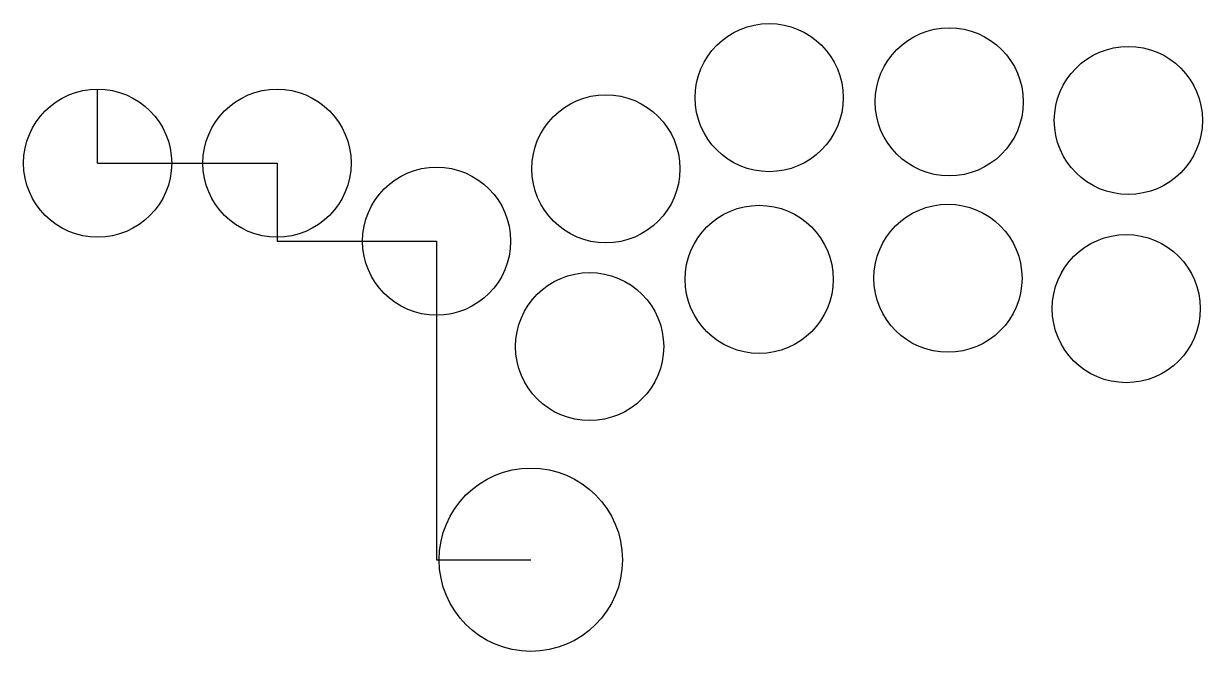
# Model space of a CAD drawing. Header units: millimetres. Extents: x 19 to 213, y 8 to 111.
import ezdxf

# ---------------------------------------------------------------- set-up
doc = ezdxf.new("R2010")
doc.units = ezdxf.units.MM
doc.layers.get('0').update_dxf_attribs({"linetype": 'CONTINUOUS'})

msp = doc.modelspace()

# ---------------------------------------------------------------- linework, layer by layer
for p, q in [((30.82, 88.27), (30.82, 100.47)), ((30.82, 88.27), (60.37, 88.27)), ((60.37, 88.27), (60.37, 75.42)), ((60.37, 75.42), (86.66, 75.42)), ((86.66, 75.42), (86.66, 22.93)), ((86.66, 22.93), (102.18, 22.93))]:
    msp.add_line(p, q)
for centre, radius in [((141.44, 99.07), 12.2), ((171.11, 98.37), 12.2), ((200.62, 95.31), 12.2), ((30.82, 88.27), 12.2), ((60.37, 88.27), 12.2), ((114.55, 87.34), 12.2), ((86.66, 75.42), 12.2), ((139.8, 69.13), 12.2), ((170.9, 69.31), 12.2), ((200.27, 64.3), 12.2), ((111.87, 58.05), 12.2), ((102.18, 22.93), 15.1)]:
    msp.add_circle(centre, radius)

doc.saveas('drawing.dxf')
